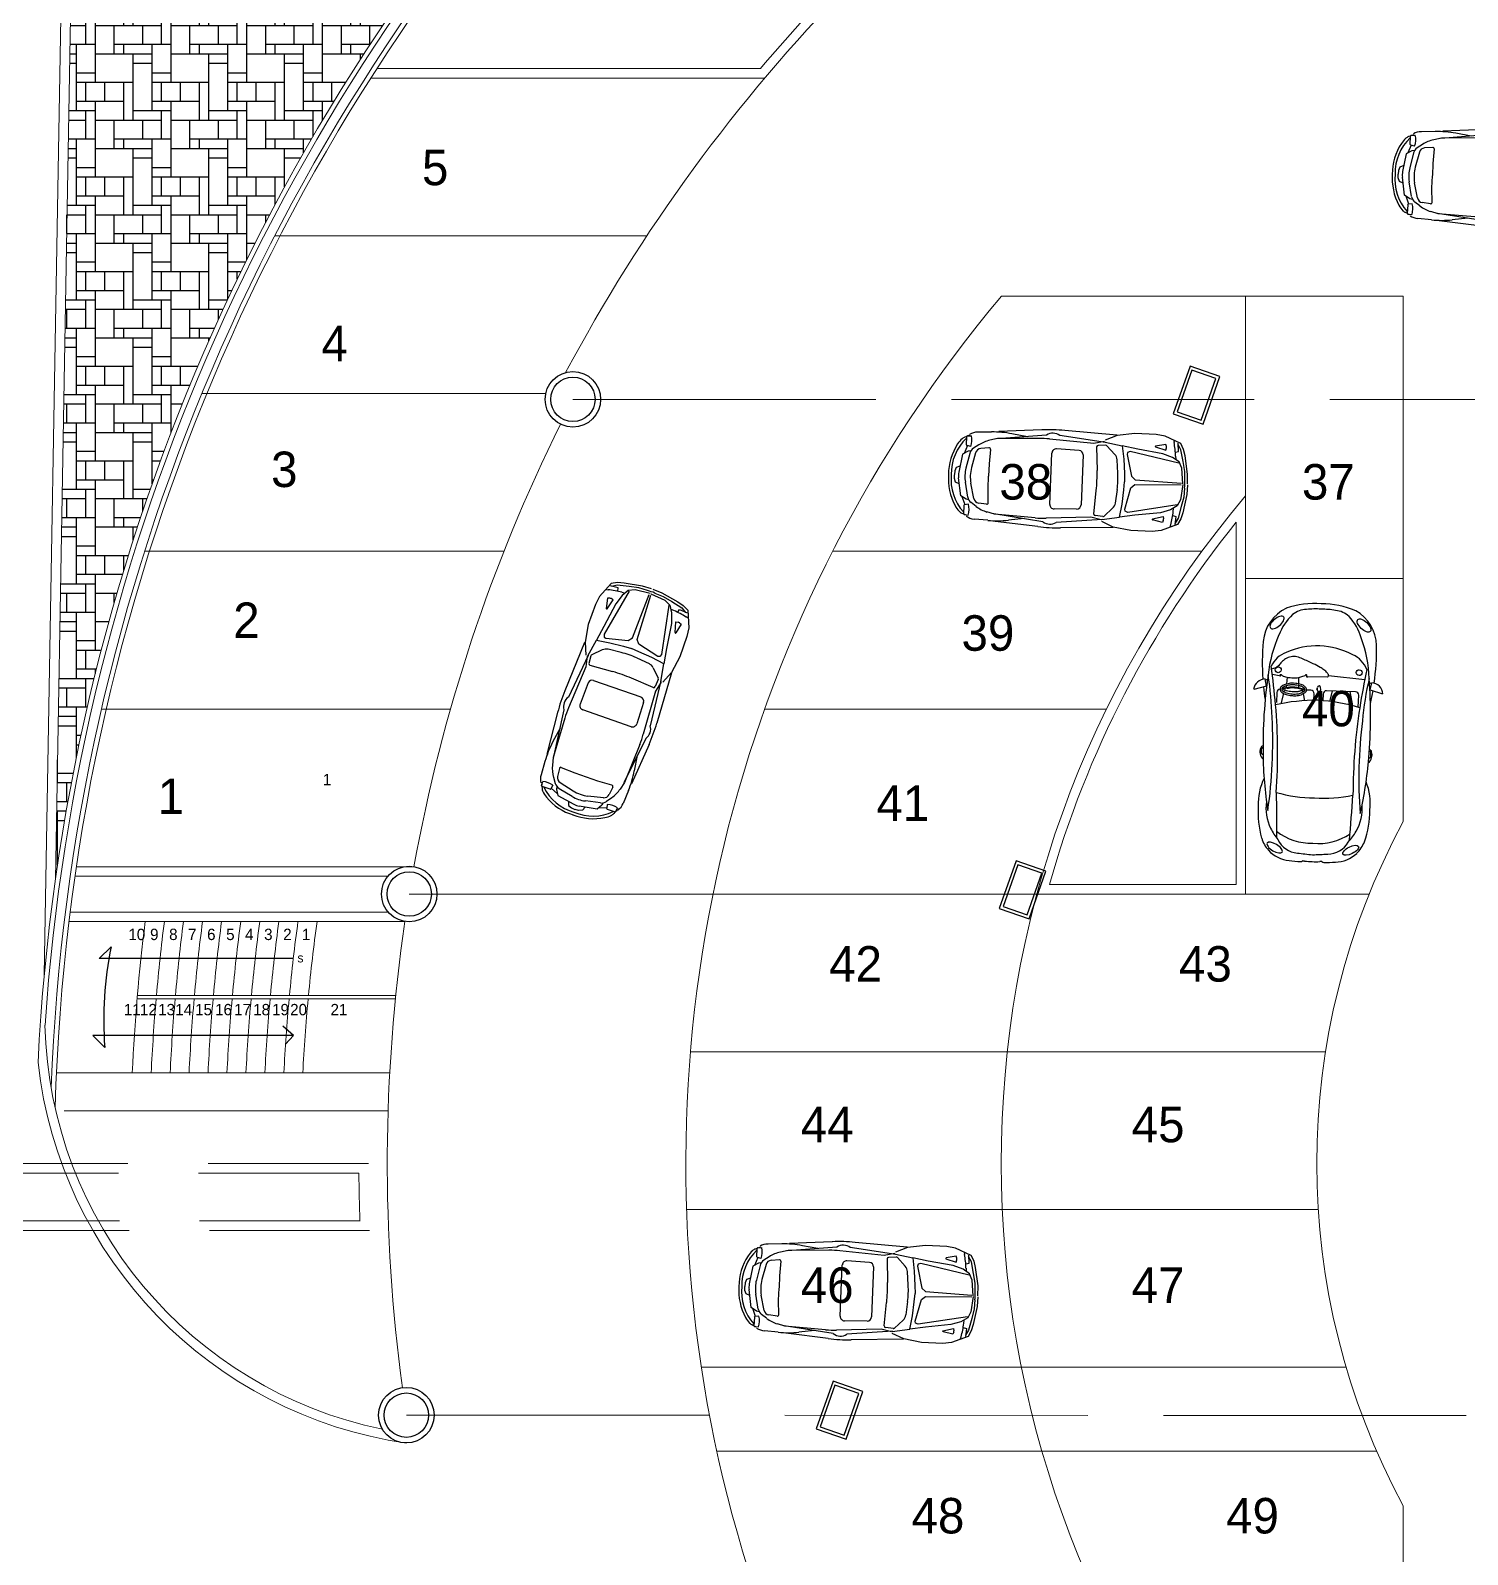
# Model space of a CAD drawing. Header units: millimetres. Extents: x 383 to 523, y 252 to 344.
# Drawn here: x 482.26 to 493.65, y 312.33 to 324.41 of the extents above; entities that cross this region are included whole.
import ezdxf

# ---------------------------------------------------------------- set-up
doc = ezdxf.new("R2010")
doc.units = ezdxf.units.MM
doc.header["$MEASUREMENT"] = 0
doc.linetypes.add('ACAD_ISO02W100', pattern=[15, 12, -3])
doc.linetypes.add('HIDDEN2', pattern=[4.7625, 3.175, -1.5875])
doc.layers.add('letreros', color=6, linetype='Continuous')
doc.layers.add('muebles', color=193, linetype='Continuous')
doc.layers.add('muros', color=5, linetype='Continuous', lineweight=30)
pattern_1 = [(90, (0, 0.225), (-0.6, 4e-17), [0.075, -0.15, 0.3, -0.225]), (0, (0.375, 0.225), (0, 0.75), [0.45, -0.15]), (90, (0.075, 0.15), (-0.6, 4e-17), [0.075, -0.225, 0.075, -0.375]), (0, (0.075, 0.15), (0, 0.75), [0.15, -0.45]), (90, (0.825, -0.225), (-0.6, 4e-17), [0.525, -0.225]), (0, (0.225, 0.075), (0, 0.75), [0.15, -0.45]), (90, (0.375, 0), (-0.6, 4e-17), [0.6, -0.15]), (0, (0.225, 0), (0, 0.75), [0.45, -0.15]), (90, (0.675, -0.3), (-0.6, 4e-17), [0.525, -0.225]), (90, (0.525, 0.225), (-0.6, 4e-17), [0.225, -0.525]), (0, (0.525, 0.3), (0, 0.75), [0.45, -0.15]), (90, (0.75, 0.3), (-0.6, 4e-17), [0.15, -0.6]), (0, (0.375, 0.45), (0, 0.75), [0.525, -0.075]), (0, (0.225, 0.6), (0, 0.75), [0.375, -0.225]), (90, (0.45, 0.6), (-0.6, 4e-17), [0.15, -0.6]), (90, (0.3, 0.3), (-0.6, 4e-17), [0.225, -0.075, 0.15, -0.3]), (0, (0.075, 0.525), (0, 0.75), [0.3, -0.3])]

# ---------------------------------------------------------------- blocks, each defined once
blk = doc.blocks.new('CAR0015')
for p, q in [((-0.354, 0.759), (-1.035, 0.703)), ((0.841, 0.724), (0.009, 0.765)), ((-1.548, 0.603), (-1.575, 0.592)), ((-1.544, 0.469), (-1.544, 0.603)), ((-1.533, 0.615), (-1.469, 0.619)), ((-1.496, 0.625), (-1.525, 0.613)), ((-1.154, 0.691), (-1.374, 0.679)), ((-1.052, 0.591), (-1.173, 0.559)), ((-0.278, 0.679), (-1.062, 0.584)), ((-0.402, 0.621), (-1.052, 0.591)), ((-0.578, 0.64), (-0.827, 0.677)), ((0.481, 0.576), (-0.227, 0.619)), ((0.664, 0.602), (-0.064, 0.68)), ((0.647, 0.614), (0.481, 0.576)), ((0.528, 0.524), (0.551, 0.15)), ((0.673, 0.557), (0.549, 0.548)), ((0.658, 0.606), (0.936, 0.559)), ((0.823, 0.419), (0.691, 0.551)), ((1.626, 0.612), (1.465, 0.578)), ((1.465, 0.564), (1.631, 0.52)), ((1.637, 0.581), (1.626, 0.612)), ((1.631, 0.52), (1.639, 0.555)), ((1.751, 0.675), (1.757, 0.648)), ((1.784, 0.497), (1.835, 0.509)), ((1.835, 0.509), (1.824, 0.64)), ((1.871, 0.536), (1.824, 0.616)), ((1.914, 0.35), (1.871, 0.536)), ((-1.6, 0.318), (-1.646, 0.032)), ((-1.514, 0.37), (-1.6, 0.318)), ((-1.526, 0.458), (-1.576, 0.332)), ((-1.486, 0.336), (-1.535, 0.099)), ((-1.472, 0.447), (-1.534, 0.458)), ((-1.47, 0.378), (-1.514, 0.37)), ((-1.392, 0.352), (-1.448, 0.112)), ((-1.348, 0.478), (-1.431, 0.42)), ((-1.184, 0.438), (-1.313, 0.423)), ((-1.158, 0.414), (-1.17, 0.182)), ((-0.178, -0.42), (-0.179, 0.398)), ((0.251, 0.456), (-0.108, 0.467)), ((0.318, 0.388), (0.319, -0.409)), ((0.883, 0.12), (0.862, 0.335)), ((1.79, 0.43), (1.794, 0.385)), ((1.946, 0.195), (1.914, 0.35)), ((-1.713, 0.047), (-1.716, -0.012)), ((-1.691, 0.103), (-1.713, 0.047)), ((-1.632, 0.128), (-1.691, 0.103)), ((-1.17, 0.182), (-1.17, -0.011)), ((1.954, 0.052), (1.946, 0.195)), ((-1.713, -0.072), (-1.716, -0.013)), ((-1.691, -0.128), (-1.713, -0.072)), ((-1.631, -0.153), (-1.691, -0.128)), ((-1.599, -0.343), (-1.646, -0.057)), ((-1.486, -0.36), (-1.535, -0.124)), ((-1.391, -0.377), (-1.447, -0.137)), ((-1.17, -0.206), (-1.17, -0.014)), ((-1.157, -0.438), (-1.17, -0.206)), ((0.529, -0.544), (0.551, -0.17)), ((0.883, -0.14), (0.863, -0.355)), ((1.946, -0.213), (1.915, -0.368)), ((1.954, -0.07), (1.946, -0.213)), ((-1.513, -0.395), (-1.599, -0.343)), ((-1.525, -0.482), (-1.575, -0.357)), ((-1.471, -0.472), (-1.533, -0.483)), ((-1.469, -0.403), (-1.513, -0.395)), ((-1.347, -0.502), (-1.43, -0.445)), ((-1.183, -0.462), (-1.313, -0.447)), ((0.252, -0.478), (-0.107, -0.489)), ((0.823, -0.439), (0.693, -0.571)), ((1.791, -0.449), (1.794, -0.404)), ((1.915, -0.368), (1.873, -0.555)), ((-1.547, -0.628), (-1.574, -0.617)), ((-1.543, -0.494), (-1.543, -0.628)), ((-1.532, -0.639), (-1.468, -0.644)), ((-1.495, -0.65), (-1.524, -0.638)), ((-1.152, -0.715), (-1.373, -0.704)), ((-1.051, -0.615), (-1.172, -0.583)), ((-0.277, -0.701), (-1.061, -0.608)), ((-0.401, -0.643), (-1.051, -0.615)), ((-0.352, -0.782), (-1.033, -0.727)), ((-0.577, -0.663), (-0.825, -0.7)), ((0.483, -0.596), (-0.226, -0.641)), ((0.666, -0.623), (-0.063, -0.702)), ((0.648, -0.634), (0.483, -0.596)), ((0.675, -0.578), (0.551, -0.569)), ((0.659, -0.626), (0.937, -0.579)), ((1.466, -0.583), (1.632, -0.539)), ((1.627, -0.63), (1.467, -0.597)), ((1.638, -0.599), (1.627, -0.63)), ((1.632, -0.539), (1.64, -0.574)), ((1.752, -0.694), (1.759, -0.666)), ((1.785, -0.516), (1.836, -0.527)), ((1.836, -0.527), (1.826, -0.658)), ((1.873, -0.555), (1.826, -0.634)), ((0.843, -0.744), (0.01, -0.787))]:
    blk.add_line(p, q)
for points in [[(1.998, 0), (1.993, 0.155), (1.94, 0.445), (1.913, 0.545), (1.866, 0.636), (1.61, 0.743), (1.468, 0.762), (1.128, 0.762), (0.846, 0.718), (0.658, 0.638)], [(1.923, -0.004), (1.897, 0.242), (1.849, 0.342), (1.744, 0.409), (1.585, 0.461), (1.183, 0.517), (0.936, 0.559), (0.97, 0.346), (0.988, 0.122), (0.996, -0.01)], [(1.846, 0.323), (1.067, 0.475), (1.024, 0.459), (1.016, 0.427), (1.101, 0.081), (1.163, 0.03), (1.9, 0.005)], [(1.998, -0.018), (1.993, -0.173), (1.941, -0.463), (1.915, -0.563), (1.868, -0.654), (1.611, -0.762), (1.47, -0.782), (1.13, -0.782), (0.847, -0.738), (0.659, -0.658)], [(1.923, -0.015), (1.898, -0.26), (1.85, -0.36), (1.745, -0.427), (1.586, -0.479), (1.184, -0.537), (0.937, -0.579), (0.971, -0.366), (0.988, -0.141), (0.996, -0.01)], [(1.846, -0.342), (1.068, -0.495), (1.025, -0.478), (1.017, -0.447), (1.102, -0.1), (1.163, -0.049), (1.9, -0.023)]]:
    blk.add_lwpolyline(points)
for centre, radius, start, end in [((-0.127, -1.984), 2.753, 87.1678, 94.7177), ((-1.001, 0.039), 0.765, 135.5935, 183.8679), ((-1.345, 0.28), 0.393, 133.7293, 149.6553), ((-1.521, 0.465), 0.138, 112.9116, 133.7293), ((-1.533, 0.603), 0.0115, 93.7825, 180.113), ((-1.361, 0.423), 0.257, 92.9306, 122.783), ((-1.788, 0.539), 0.329, 343.7595, 14.0169), ((-1.032, 0.027), 0.551, 104.8579, 125.0429), ((-1.064, -0.958), 1.652, 81.7454, 93.1132), ((-0.328, -1.029), 1.652, 86.4893, 92.5638), ((-0.17, 0.527), 0.186, 55.336, 125.4638), ((0.551, 0.525), 0.0229, 94.3979, 183.3874), ((0.675, 0.535), 0.0229, 44.8083, 94.3979), ((1.467, 0.571), 0.00688, 102.0005, 255.153), ((1.594, 0.565), 0.0459, 347.5746, 20.1342), ((0.417, 0.334), 1.376, 4.0319, 13.1964), ((-0.896, 0.017), 0.914, 149.6553, 182.0435), ((-1.532, 0.469), 0.0115, 180.113, 260.5053), ((-1.351, 0.308), 0.138, 125.0429, 168.3436), ((-1.303, 0.332), 0.0918, 96.737, 166.9903), ((-1.181, 0.415), 0.0229, 356.9979, 96.737), ((-0.11, 0.398), 0.0688, 88.2929, 180.1885), ((0.249, 0.388), 0.0688, 0.1141, 88.2929), ((0.725, 0.322), 0.138, 5.4916, 44.8083), ((-1.375, -0.012), 0.275, 170.7246, 189.3883), ((-0.996, -0.012), 0.551, 168.3436, 191.7694), ((-0.911, -0.012), 0.551, 166.9903, 193.1226), ((-2.197, -0.013), 2.753, 356.7256, 3.3874), ((-0.487, -0.011), 1.376, 354.6214, 5.4916), ((0.854, -0.01), 1.101, 356.8942, 3.2188), ((-0.895, -0.041), 0.914, 178.0694, 210.4577), ((-1.001, -0.063), 0.765, 176.2451, 224.5195), ((-1.532, -0.494), 0.0115, 99.6077, 180), ((-1.351, -0.332), 0.138, 191.7694, 235.07), ((-1.787, -0.565), 0.329, 346.0961, 16.3535), ((-1.302, -0.356), 0.0918, 193.1226, 263.376), ((-1.18, -0.439), 0.0229, 263.376, 3.115), ((-0.109, -0.42), 0.0688, 179.9245, 271.8201), ((0.25, -0.409), 0.0688, 271.8201, 359.9989), ((0.726, -0.342), 0.138, 315.3046, 354.6214), ((0.418, -0.355), 1.376, 346.9166, 356.0811), ((-1.344, -0.305), 0.393, 210.4577, 226.3836), ((-1.52, -0.49), 0.138, 226.3836, 247.2014), ((-1.532, -0.628), 0.0115, 180, 266.3304), ((-1.36, -0.447), 0.257, 237.3299, 267.1824), ((-1.032, -0.051), 0.551, 235.07, 255.2551), ((-1.066, 0.934), 1.652, 266.9998, 278.3676), ((-0.33, 1.007), 1.652, 267.5491, 273.6237), ((-0.169, -0.549), 0.186, 234.6492, 304.7769), ((0.552, -0.546), 0.0229, 176.7256, 265.7151), ((0.676, -0.555), 0.0229, 265.7151, 315.3046), ((1.468, -0.59), 0.00688, 104.96, 258.1125), ((1.595, -0.584), 0.0459, 339.9787, 12.5384), ((-0.131, 1.962), 2.753, 265.3952, 272.9452)]:
    blk.add_arc(centre, radius, start, end)
blk = doc.blocks.new('newbp')
at = {"linetype": 'Continuous'}
for p, q in [((-0.912, 0.75), (-0.86, 0.936)), ((-0.912, 0.75), (-1.017, 0.773)), ((-1.002, 0.77), (-1.016, 0.74)), ((-0.877, 0.539), (-0.877, 0.119)), ((-0.877, 0.459), (-0.672, 0.505)), ((-0.652, 0.589), (-0.827, 0.589)), ((-0.892, 0.034), (-0.92, 0.028)), ((-0.876, 0.198), (-0.723, 0.166)), ((-0.827, 0.069), (-0.731, 0.069)), ((-0.892, -0.023), (-0.92, -0.017)), ((-0.91, -0.297), (-0.888, -0.197)), ((-0.899, -0.296), (-0.877, -0.196)), ((-0.822, -0.222), (-0.721, -0.2)), ((-0.877, -0.235), (-0.847, -0.228)), ((-1.064, -0.553), (-1.084, -0.679)), ((-0.904, -0.456), (-0.888, -0.536)), ((-0.893, -0.455), (-0.877, -0.535)), ((-0.869, -0.497), (-0.841, -0.503)), ((-0.817, -0.508), (-0.665, -0.54)), ((-0.912, -0.756), (-1.017, -0.779)), ((-1.002, -0.776), (-1.016, -0.747)), ((-0.912, -0.756), (-0.86, -0.943))]:
    blk.add_line(p, q, dxfattribs=at)
for p, q in [((-1.055, 0.668), (-1.093, 0.141)), ((-1.077, 0.127), (-1.07, -0.16)), ((-0.963, -0.288), (-1.054, -0.293)), ((-0.908, -0.286), (-0.939, -0.287)), ((-0.958, -0.463), (-1.055, -0.455)), ((-0.902, -0.467), (-0.933, -0.465))]:
    blk.add_line(p, q)
for points in [[(-0.731, -0.061), (-0.827, -0.061, 0.414214), (-0.877, -0.111), (-0.877, -0.172)], [(-0.877, -0.556, 0.414214), (-0.827, -0.606), (-0.68, -0.606)]]:
    blk.add_lwpolyline(points, format="xyb", dxfattribs=at)
for points in [[(-0.877, -0.196), (-0.877, -0.235)], [(-0.877, -0.513), (-0.877, -0.535)]]:
    blk.add_lwpolyline(points, dxfattribs=at)
for centre, radius, start, end in [((-0.845, 0.765), 0.172, 94.8358, 177.4105), ((-1.528, 0.227), 0.596, 93.1042, 152.5294), ((-0.943, -1.167), 1.905, 94.045, 112.2344), ((-1.391, -2.848), 3.675, 84.0793, 92.6383), ((-1.049, 0.333), 0.394, 113.5432, 157.7315), ((0.434, 9.601), 9.056, 259.568, 263.1462), ((-0.295, -6.336), 7.112, 86.9826, 96.3138), ((-0.206, 5.111), 4.464, 258.7428, 266.7414), ((-1.391, -2.848), 3.675, 79.4187, 82.3204), ((0.142, 7.376), 6.748, 264.8845, 276.3963), ((-0.008, 0.773), 0.0318, 97.347, 181.047), ((-0.005, 0.782), 0.0102, 105.925, 249.0437), ((0.039, 0.659), 0.154, 42.3185, 109.578), ((0.029, 0.665), 0.132, 87.1047, 105.925), ((0.04, 0.731), 0.0661, 63.2181, 93.6483), ((0.061, 0.773), 0.0191, 341.3047, 62.6447), ((-0.187, -4.943), 5.716, 79.1065, 87.3355), ((0.771, -0.039), 0.851, 85.5476, 113.8305), ((0.845, 0.056), 0.642, 61.3785, 96.9532), ((0.88, -0.576), 1.387, 72.3333, 91.7581), ((1.172, 0.342), 0.423, 44.6346, 72.3333), ((-0.825, 0.038), 1.316, 159.343, 181.797), ((-1.416, -0.145), 0.781, 108.4873, 134.9605), ((-0.426, -0.003), 1.099, 153.8158, 180.034), ((-0.827, 0.539), 0.05, 90, 180), ((2.043, -0.084), 2.778, 165.5534, 178.3371), ((0.347, 9.038), 8.487, 263.2731, 271.8915), ((-1.267, 0.067), 1.956, 357.937, 14.4502), ((-1.575, -60.4), 60.995, 87.30608, 87.93042), ((0.666, -0.272), 1.016, 50.3417, 61.3785), ((0.503, 0.041), 0.848, 357.0193, 35.4395), ((1.145, 0.198), 0.355, 3.2978, 61.4623), ((1.138, 0.302), 0.476, 3.7909, 45.1844), ((-1.713, 0.186), 0.338, 138.9346, 176.4235), ((0.197, 0.166), 1.425, 0.0094, 6.7284), ((-0.688, 0.035), 1.374, 172.7936, 181.5977), ((-0.92, 0.006), 0.0224, 90, 270), ((-0.892, 0.006), 0.0281, 247.3801, 112.6199), ((-0.827, 0.119), 0.05, 180, 270), ((-12.519, -0.99), 14.07, 4.0226, 4.9268), ((1.53, 0.182), 0.0938, 331.033, 350.1956), ((2.084, 0.13), 0.472, 179.1597, 182.63), ((0.778, 0.022), 0.839, 358.2457, 5.8814), ((-0.825, -0.045), 1.316, 178.203, 200.657), ((-0.688, -0.042), 1.374, 178.4023, 187.2064), ((-1.713, -0.193), 0.338, 183.5765, 221.0654), ((-0.426, -0.004), 1.099, 179.966, 206.1842), ((2.043, 0.077), 2.778, 181.6629, 194.4466), ((-1.267, -0.074), 1.956, 345.5498, 2.063), ((0.503, -0.047), 0.848, 324.5605, 2.9807), ((-12.519, 0.984), 14.07, 355.0732, 355.9774), ((2.084, -0.137), 0.472, 177.37, 180.8403), ((1.53, -0.189), 0.0938, 9.8044, 28.967), ((0.778, -0.029), 0.839, 354.1186, 1.7543), ((0.197, -0.173), 1.425, 353.2716, 359.9906), ((-1.416, 0.138), 0.781, 225.0395, 251.5127), ((1.145, -0.204), 0.355, 298.5377, 356.7022), ((1.138, -0.308), 0.476, 314.8156, 356.2091), ((-1.528, -0.234), 0.596, 207.4706, 266.8958), ((-0.943, 1.16), 1.905, 247.7656, 265.955), ((-1.049, -0.34), 0.394, 202.2685, 246.4568), ((0.434, -9.608), 9.056, 96.8538, 100.432), ((-0.206, -5.118), 4.464, 93.2586, 101.2572), ((0.347, -9.044), 8.487, 88.1085, 96.7269), ((0.142, -7.382), 6.748, 83.6037, 95.1155), ((-1.575, 60.394), 60.995, 272.06958, 272.69392), ((0.845, -0.062), 0.642, 263.0468, 298.6215), ((0.666, 0.266), 1.016, 298.6215, 309.6583), ((1.172, -0.348), 0.423, 287.6667, 315.3654), ((-1.391, 2.841), 3.675, 267.3617, 275.9207), ((-0.295, 6.329), 7.112, 263.6862, 273.0174), ((-0.845, -0.772), 0.172, 182.5895, 265.1642), ((-1.391, 2.841), 3.675, 277.6796, 280.5813), ((-0.008, -0.779), 0.0318, 178.953, 262.653), ((-0.005, -0.789), 0.0102, 110.9563, 254.075), ((0.039, -0.666), 0.154, 250.422, 317.6815), ((0.029, -0.671), 0.132, 254.075, 272.8953), ((0.04, -0.737), 0.0661, 266.3517, 296.7819), ((0.061, -0.78), 0.0191, 297.3553, 18.6953), ((-0.187, 4.936), 5.716, 272.6645, 280.8935), ((0.771, 0.032), 0.851, 246.1695, 274.4524), ((0.88, 0.569), 1.387, 268.2419, 287.6667)]:
    blk.add_arc(centre, radius, start, end, dxfattribs=at)
for centre, major_axis, ratio in [((-1.845, 0.63), (-0.083, -0.0937), 0.463754), ((1.432, 0.551), (-0.061, 0.112), 0.405921)]:
    blk.add_ellipse(centre, major_axis=major_axis, ratio=ratio, dxfattribs=at)
for centre in [(-1.157, 0.583), (-1.157, -0.595)]:
    blk.add_ellipse(centre, major_axis=(0, 0.0429), ratio=0.983266, start_param=4.712389, end_param=10.995574)
at = {"linetype": 'Continuous', "extrusion": (0, 0, -1)}
for centre, major_axis, ratio in [((1.432, -0.557), (-0.061, -0.112), 0.405921), ((-1.845, -0.637), (-0.083, 0.0937), 0.463754)]:
    blk.add_ellipse(centre, major_axis=major_axis, ratio=ratio, dxfattribs=at)
for points, knots in [([(-1.077, 0.127), (-1.08, 0.133), (-1.1, 0.15), (-1.144, 0.115), (-1.18, 0.072), (-1.223, -0.001), (-1.273, -0.105), (-1.318, -0.221), (-1.36, -0.328), (-1.36, -0.418), (-1.323, -0.493), (-1.275, -0.55), (-1.223, -0.585), (-1.193, -0.622), (-1.178, -0.647), (-1.165, -0.693)], [0, 0, 0, 0, 0.527288, 1.647451, 3.487558, 5.099073, 7.968657, 12.238313, 14.475187, 16.613757, 18.744202, 20.639343, 22.223389, 23.452731, 24.286529, 24.286529, 24.286529, 24.286529]), ([(-1.064, -0.553), (-1.068, -0.556), (-1.074, -0.561), (-1.09, -0.565), (-1.091, -0.555), (-1.09, -0.549), (-1.084, -0.542), (-1.074, -0.534), (-1.065, -0.513), (-1.054, -0.475), (-1.047, -0.407), (-1.047, -0.336), (-1.059, -0.269), (-1.08, -0.228), (-1.088, -0.195), (-1.105, -0.188), (-1.099, -0.183), (-1.093, -0.18), (-1.084, -0.181), (-1.077, -0.178), (-1.065, -0.181), (-1.07, -0.166), (-1.07, -0.16)], [0, 0, 0, 0, 0.0138597, 0.0278304, 0.0329137, 0.0379971, 0.0465756, 0.0592704, 0.0762214, 0.1105991, 0.1789801, 0.2766959, 0.3173629, 0.3800771, 0.4110544, 0.4160421, 0.4210284, 0.4277212, 0.4387433, 0.4448131, 0.4508005, 0.4694463, 0.4694463, 0.4694463, 0.4694463]), ([(-0.963, -0.295), (-0.965, -0.308), (-0.954, -0.235), (-0.937, -0.215), (-0.911, -0.179), (-0.882, -0.17), (-0.85, -0.176), (-0.829, -0.211), (-0.799, -0.257), (-0.788, -0.322), (-0.788, -0.395), (-0.797, -0.462), (-0.818, -0.517), (-0.844, -0.55), (-0.872, -0.561), (-0.892, -0.557), (-0.911, -0.55), (-0.925, -0.529), (-0.95, -0.494), (-0.965, -0.414), (-0.974, -0.382), (-0.961, -0.282), (-0.963, -0.295)], [0, 0, 0, 0, 0.03969, 0.089634, 0.13125, 0.1542862, 0.1797268, 0.2207266, 0.2680991, 0.3447665, 0.4095645, 0.4843001, 0.541515, 0.5817687, 0.6060665, 0.6262474, 0.6436722, 0.6634686, 0.6988791, 0.7758465, 0.8696394, 0.907731, 0.907731, 0.907731, 0.907731]), ([(-0.938, -0.293), (-0.938, -0.289), (-0.937, -0.284), (-0.935, -0.274), (-0.934, -0.268), (-0.93, -0.253), (-0.928, -0.246), (-0.924, -0.237), (-0.922, -0.235), (-0.918, -0.229), (-0.916, -0.227), (-0.91, -0.219), (-0.906, -0.213), (-0.899, -0.206), (-0.896, -0.203), (-0.892, -0.2), (-0.89, -0.199), (-0.886, -0.197), (-0.884, -0.197), (-0.879, -0.196), (-0.875, -0.196), (-0.871, -0.198), (-0.87, -0.198), (-0.867, -0.199), (-0.865, -0.201), (-0.861, -0.206), (-0.858, -0.209), (-0.853, -0.218), (-0.85, -0.223), (-0.844, -0.232), (-0.841, -0.237), (-0.835, -0.247), (-0.832, -0.253), (-0.827, -0.264), (-0.824, -0.27), (-0.82, -0.282), (-0.819, -0.289), (-0.815, -0.309), (-0.814, -0.323), (-0.812, -0.352), (-0.812, -0.366), (-0.814, -0.41), (-0.818, -0.438), (-0.829, -0.476), (-0.833, -0.486), (-0.84, -0.501), (-0.843, -0.506), (-0.849, -0.516), (-0.852, -0.52), (-0.858, -0.527), (-0.861, -0.529), (-0.867, -0.533), (-0.871, -0.534), (-0.874, -0.535), (-0.875, -0.535), (-0.879, -0.535), (-0.881, -0.534), (-0.885, -0.533), (-0.888, -0.532), (-0.892, -0.531), (-0.894, -0.53), (-0.895, -0.529), (-0.895, -0.529), (-0.896, -0.529), (-0.897, -0.528), (-0.899, -0.526), (-0.9, -0.523), (-0.904, -0.518), (-0.905, -0.516), (-0.908, -0.511), (-0.91, -0.509), (-0.914, -0.503), (-0.917, -0.498), (-0.921, -0.49), (-0.923, -0.486), (-0.926, -0.476), (-0.928, -0.471), (-0.933, -0.456), (-0.935, -0.445), (-0.938, -0.429), (-0.94, -0.423), (-0.942, -0.413), (-0.943, -0.408), (-0.945, -0.395), (-0.946, -0.387), (-0.946, -0.369), (-0.945, -0.363), (-0.945, -0.351), (-0.944, -0.345), (-0.942, -0.326), (-0.94, -0.309), (-0.939, -0.298), (-0.939, -0.296), (-0.938, -0.295), (-0.938, -0.294), (-0.938, -0.293), (-0.938, -0.293), (-0.938, -0.293)], [0.497033, 0.497033, 0.497033, 0.497033, 0.723444, 0.723444, 0.974636, 0.974636, 1.50964, 1.50964, 2.044645, 2.044645, 2.271061, 2.271061, 2.862376, 2.862376, 3.217654, 3.217654, 3.537253, 3.537253, 3.856852, 3.856852, 4.368613, 4.368613, 4.584627, 4.584627, 4.99269, 4.99269, 5.400753, 5.400753, 5.808816, 5.808816, 6.216879, 6.216879, 6.778716, 6.778716, 7.350371, 7.350371, 7.922025, 7.922025, 9.065335, 9.065335, 10.208644, 10.208644, 12.495263, 12.495263, 13.409896, 13.409896, 13.929088, 13.929088, 14.44828, 14.44828, 14.909885, 14.909885, 15.371489, 15.371489, 15.62524, 15.62524, 15.87899, 15.87899, 16.120875, 16.120875, 16.36276, 16.36276, 16.51635, 16.51635, 16.669941, 16.669941, 16.921521, 16.921521, 17.136676, 17.136676, 17.351831, 17.351831, 17.782142, 17.782142, 18.204974, 18.204974, 18.627807, 18.627807, 19.473473, 19.473473, 19.978923, 19.978923, 20.484372, 20.484372, 21.475119, 21.475119, 21.859144, 21.859144, 22.162884, 22.162884, 22.770362, 22.770362, 22.900493, 22.900493, 22.951221, 22.951221, 22.964298, 22.964298, 22.964298, 22.964298]), ([(-0.904, -0.456), (-0.906, -0.449), (-0.907, -0.442), (-0.91, -0.43), (-0.911, -0.424), (-0.913, -0.414), (-0.914, -0.409), (-0.917, -0.396), (-0.918, -0.388), (-0.917, -0.37), (-0.917, -0.364), (-0.916, -0.352), (-0.916, -0.346), (-0.914, -0.326), (-0.912, -0.31), (-0.91, -0.299), (-0.91, -0.298), (-0.91, -0.297)], [18.939067, 18.939067, 18.939067, 18.939067, 19.473473, 19.473473, 19.978923, 19.978923, 20.484372, 20.484372, 21.475119, 21.475119, 21.859144, 21.859144, 22.162884, 22.162884, 22.770362, 22.770362, 22.871566, 22.871566, 22.871566, 22.871566]), ([(-0.893, -0.455), (-0.895, -0.448), (-0.896, -0.442), (-0.899, -0.429), (-0.9, -0.423), (-0.902, -0.413), (-0.903, -0.408), (-0.906, -0.395), (-0.907, -0.387), (-0.906, -0.369), (-0.906, -0.363), (-0.905, -0.351), (-0.905, -0.345), (-0.903, -0.326), (-0.901, -0.309), (-0.899, -0.298), (-0.899, -0.297), (-0.899, -0.296)], [18.939067, 18.939067, 18.939067, 18.939067, 19.473473, 19.473473, 19.978923, 19.978923, 20.484372, 20.484372, 21.475119, 21.475119, 21.859144, 21.859144, 22.162884, 22.162884, 22.770362, 22.770362, 22.871566, 22.871566, 22.871566, 22.871566]), ([(-0.883, -0.222), (-0.882, -0.225), (-0.88, -0.227), (-0.875, -0.234), (-0.873, -0.239), (-0.867, -0.249), (-0.863, -0.255), (-0.858, -0.266), (-0.856, -0.272), (-0.852, -0.284), (-0.85, -0.291), (-0.847, -0.311), (-0.845, -0.325), (-0.844, -0.354), (-0.844, -0.368), (-0.846, -0.412), (-0.85, -0.44), (-0.86, -0.478), (-0.864, -0.488), (-0.871, -0.503), (-0.874, -0.508), (-0.878, -0.515), (-0.88, -0.517), (-0.881, -0.518)], [5.596292, 5.596292, 5.596292, 5.596292, 5.808816, 5.808816, 6.216879, 6.216879, 6.778716, 6.778716, 7.350371, 7.350371, 7.922025, 7.922025, 9.065335, 9.065335, 10.208644, 10.208644, 12.495263, 12.495263, 13.409896, 13.409896, 13.929088, 13.929088, 14.118229, 14.118229, 14.118229, 14.118229])]:
    blk.add_open_spline(points, degree=3, knots=knots)

msp = doc.modelspace()

# ---------------------------------------------------------------- hatches: boundary and pattern name
at = {"layer": 'muebles'}
h = msp.add_hatch(dxfattribs=at)
h.set_pattern_fill('CS23', color=256, scale=0.015, style=0)
h.set_pattern_definition(pattern_1)
h.paths.add_polyline_path([(485.451, 325.016), (482.586, 325.016), (482.549, 322.883), (484.012, 322.667, -0.042691)])
h = msp.add_hatch(dxfattribs=at)
h.set_pattern_fill('CS23', color=256, scale=0.015, style=0)
h.set_pattern_definition(pattern_1)
h.paths.add_polyline_path([(484.012, 322.667), (482.549, 322.883), (482.459, 317.681, -0.081301)])

# ---------------------------------------------------------------- linework, layer by layer
at = {"layer": 'letreros'}
for p, q in [((482.806, 317.056), (482.9, 317.149)), ((484.345, 317.056), (482.806, 317.056)), ((482.756, 316.445), (482.85, 316.351)), ((484.345, 316.445), (482.756, 316.445)), ((484.345, 316.445), (484.262, 316.521)), ((484.345, 316.445), (484.283, 316.378))]:
    msp.add_line(p, q, dxfattribs=at)
at = {"layer": 'letreros', "linetype": 'Continuous'}
for points in [[(487.854, 321.47, 0, 0, 0), (489.189, 323.056, 0.582, 0, 0), (489.987, 324.005, 0, 0, 0)], [(481.546, 313.7, 0, 0, 0.308809), (485.16, 311.49, 0.21, 0, 0), (485.778, 311.56, 0, 0, 0)]]:
    msp.add_lwpolyline(points, format="xyseb", dxfattribs=at)
at = {"layer": 'letreros'}
msp.add_arc((485.812, 316.564), 2.97, 168.634, 184.1016, dxfattribs=at)
at = {"layer": 'muros', "lineweight": 18}
for p, q in [((482.557, 327.648), (482.371, 316.927)), ((482.63, 327.572), (482.459, 317.681)), ((488.046, 324.108), (485.007, 324.108)), ((488.08, 324.033), (484.959, 324.033)), ((487.146, 322.783), (484.197, 322.783)), ((493.141, 322.305), (489.956, 322.305)), ((491.891, 317.567), (491.891, 322.305)), ((493.141, 318.142), (493.141, 322.305)), ((486.345, 321.533), (483.62, 321.533)), ((491.816, 317.642), (491.816, 320.513)), ((486.013, 320.283), (483.165, 320.283)), ((491.545, 320.283), (488.619, 320.283)), ((485.59, 319.033), (482.824, 319.033)), ((490.789, 319.033), (488.08, 319.033)), ((485.3, 317.783), (482.625, 317.783)), ((485.095, 317.708), (482.614, 317.708)), ((490.337, 317.642), (491.816, 317.642)), ((485.263, 317.567), (492.87, 317.567)), ((485.095, 317.424), (482.576, 317.424)), ((485.229, 317.349), (482.567, 317.349)), ((485.154, 316.737), (483.107, 316.737)), ((485.156, 316.762), (483.109, 316.762)), ((487.492, 316.317), (492.524, 316.317)), ((485.108, 316.149), (482.468, 316.149)), ((485.095, 315.849), (482.529, 315.849)), ((487.461, 315.067), (492.467, 315.067)), ((487.577, 313.817), (492.688, 313.817)), ((487.7, 313.152), (492.93, 313.152)), ((493.141, 305.978), (493.141, 312.719))]:
    msp.add_line(p, q, dxfattribs=at)
at = {"layer": 'muros', "linetype": 'ACAD_ISO02W100', "lineweight": 18, "ltscale": 0.2}
for p, q in [((486.56, 321.487), (510.017, 321.487)), ((491.891, 320.067), (493.141, 320.067)), ((485.24, 313.437), (511.336, 313.43))]:
    msp.add_line(p, q, dxfattribs=at)
at = {"layer": 'muros', "linetype": 'HIDDEN2', "lineweight": 18, "ltscale": 0.4}
for p, q in [((484.939, 315.431), (477.922, 315.431)), ((484.864, 315.356), (478.103, 315.356)), ((484.949, 314.901), (478.452, 314.901)), ((484.872, 314.976), (478.483, 314.976))]:
    msp.add_line(p, q, dxfattribs=at)
at = {"layer": 'muros'}
for points in [[(491.318, 321.373), (491.554, 321.29), (491.687, 321.668), (491.451, 321.751)], [(491.35, 321.389), (491.539, 321.322), (491.655, 321.652), (491.466, 321.719)], [(489.939, 317.453), (490.175, 317.37), (490.308, 317.747), (490.072, 317.83)], [(489.971, 317.468), (490.16, 317.401), (490.276, 317.732), (490.087, 317.798)], [(488.489, 313.33), (488.725, 313.247), (488.858, 313.624), (488.622, 313.707)], [(488.521, 313.345), (488.709, 313.279), (488.826, 313.609), (488.637, 313.676)]]:
    msp.add_lwpolyline(points, close=True, dxfattribs=at)
for centre, radius in [((486.56, 321.487), 0.22), ((486.56, 321.487), 0.176), ((485.263, 317.567), 0.22), ((485.263, 317.567), 0.176), ((485.24, 313.437), 0.22), ((485.24, 313.437), 0.176)]:
    msp.add_circle(centre, radius, dxfattribs=at)
at = {"layer": 'muros', "lineweight": 18}
for centre, radius, start, end in [((498.465, 315.43), 16.164, 135.9488, 177.1573), ((498.465, 315.43), 16.126, 135.9512, 176.0966), ((498.465, 315.43), 16.051, 135.956, 177.8443), ((498.465, 315.43), 16.014, 135.9585, 178.4167), ((498.289, 315.43), 13.35, 135.6354, 151.992), ((498.289, 315.43), 13.425, 135.6354, 139.7287), ((498.155, 315.43), 10.7, 140.0198, 242.0585), ((498.289, 315.43), 13.2, 153.6415, 169.7317), ((498.155, 315.43), 8.2, 139.8062, 220.1938), ((498.155, 315.43), 8.125, 141.2741, 164.2078), ((498.155, 315.43), 5.7, 151.5936, 208.4064), ((498.465, 315.43), 15.414, 172.8474, 177.3257), ((498.465, 315.43), 15.264, 172.7767, 174.9948), ((498.465, 315.43), 15.114, 172.7046, 174.945), ((498.465, 315.43), 14.964, 172.6311, 174.8942), ((498.465, 315.43), 14.814, 172.5561, 174.8424), ((498.465, 315.43), 14.664, 172.4795, 174.7894), ((498.465, 315.43), 14.514, 172.4013, 174.7354), ((498.465, 315.43), 14.364, 172.3215, 174.6803), ((498.465, 315.43), 14.214, 172.2399, 174.624), ((498.465, 315.43), 14.064, 172.1566, 174.5665), ((498.289, 315.43), 13.2, 171.6415, 187.7317), ((498.465, 315.43), 15.264, 175.089, 177.2994), ((498.465, 315.43), 15.114, 175.0401, 177.2725), ((498.465, 315.43), 14.964, 174.9903, 177.2452), ((498.465, 315.43), 14.814, 174.9394, 177.2173), ((498.465, 315.43), 14.664, 174.8875, 177.1888), ((498.465, 315.43), 14.514, 174.8345, 177.1597), ((498.465, 315.43), 14.364, 174.7805, 177.13), ((498.465, 315.43), 14.214, 174.7252, 177.0997), ((498.465, 315.43), 14.064, 174.6688, 177.0687), ((485.729, 316.61), 3.354, 181.4142, 258.3181), ((485.729, 316.61), 3.429, 186.3449, 261.803), ((486.046, 317.89), 8.209, 197.4308, 272.3104), ((498.289, 315.43), 13.425, 179.9965, 179.9985), ((498.289, 315.43), 13.425, 180.3166, 181.9402)]:
    msp.add_arc(centre, radius, start, end, dxfattribs=at)

# ---------------------------------------------------------------- block references
at = {"layer": 'muebles'}
for name, p, xscale, yscale, zscale, rotation in [('CAR0015', (493.954, 323.241), 0.4979421134313725, 0.4979421134313725, 0.497942113431387, 357.5774395978231), ('CAR0015', (490.437, 320.86), 0.4979421134313725, 0.4979421134313725, 0.497942113431387, 357.5774395978231), ('CAR0015', (486.854, 319.046), 0.4979421134313725, 0.4979421134313725, 0.497942113431387, 70.63010567161209), ('newbp', (492.452, 318.703), 0.544314049999997, 0.544314049999997, 0.54431405, 267.9977201372107), ('CAR0015', (488.776, 314.426), 0.4979421134313725, 0.4979421134313725, 0.497942113431387, 357.5774395978231)]:
    msp.add_blockref(name, p, dxfattribs=dict(at, xscale=xscale, yscale=yscale, zscale=zscale, rotation=rotation))

# ---------------------------------------------------------------- texts
at = {"layer": 'letreros', "linetype": 'HIDDEN2', "ltscale": 0.01, "attachment_point": 1}
for s, insert, char_height, width in [('5', (485.364, 323.465), 0.281, 3.7589), ('4', (484.567, 322.07), 0.281, 3.7589), ('3', (484.168, 321.073), 0.281, 3.7589), ('38', (489.94, 320.974), 0.2813, 3.7589), ('37', (492.338, 320.974), 0.2813, 3.7589), ('2', (483.868, 319.877), 0.281, 3.7589), ('39', (489.64, 319.776), 0.2813, 3.7589), ('40', (492.338, 319.177), 0.2813, 3.7589), ('1', (483.27, 318.482), 0.281, 3.7589), ('1', (484.578, 318.519), 0.09, 1.20285), ('41', (488.966, 318.428), 0.2813, 3.7589), ('10', (483.037, 317.292), 0.09, 1.20285), ('9', (483.209, 317.292), 0.09, 1.20285), ('8', (483.36, 317.292), 0.09, 1.20285), ('7', (483.51, 317.292), 0.09, 1.20285), ('6', (483.661, 317.292), 0.09, 1.20285), ('5', (483.812, 317.292), 0.09, 1.20285), ('4', (483.962, 317.292), 0.09, 1.20285), ('3', (484.113, 317.292), 0.09, 1.20285), ('2', (484.264, 317.292), 0.09, 1.20285), ('1', (484.413, 317.292), 0.09, 1.20285), ('42', (488.591, 317.154), 0.2813, 3.7589), ('43', (491.364, 317.154), 0.2813, 3.7589), ('s', (484.377, 317.097), 0.072, 0.96228), ('11', (483.001, 316.696), 0.09, 1.20285), ('12', (483.129, 316.696), 0.09, 1.20285), ('13', (483.273, 316.696), 0.09, 1.20285), ('14', (483.409, 316.696), 0.09, 1.20285), ('15', (483.566, 316.696), 0.09, 1.20285), ('16', (483.724, 316.696), 0.09, 1.20285), ('17', (483.875, 316.696), 0.09, 1.20285), ('18', (484.026, 316.696), 0.09, 1.20285), ('19', (484.176, 316.696), 0.09, 1.20285), ('20  ', (484.319, 316.696), 0.09, 1.20285), ('21  ', (484.639, 316.696), 0.09, 1.20285), ('44', (488.366, 315.881), 0.2813, 3.7589), ('45', (490.989, 315.881), 0.2813, 3.7589), ('46', (488.366, 314.608), 0.2813, 3.7589), ('47', (490.989, 314.608), 0.2813, 3.7589), ('48', (489.244, 312.781), 0.2813, 3.7589), ('49', (491.737, 312.781), 0.2813, 3.7589)]:
    msp.add_mtext(s, dxfattribs=dict(at, insert=insert, char_height=char_height, width=width))

doc.saveas('drawing.dxf')
